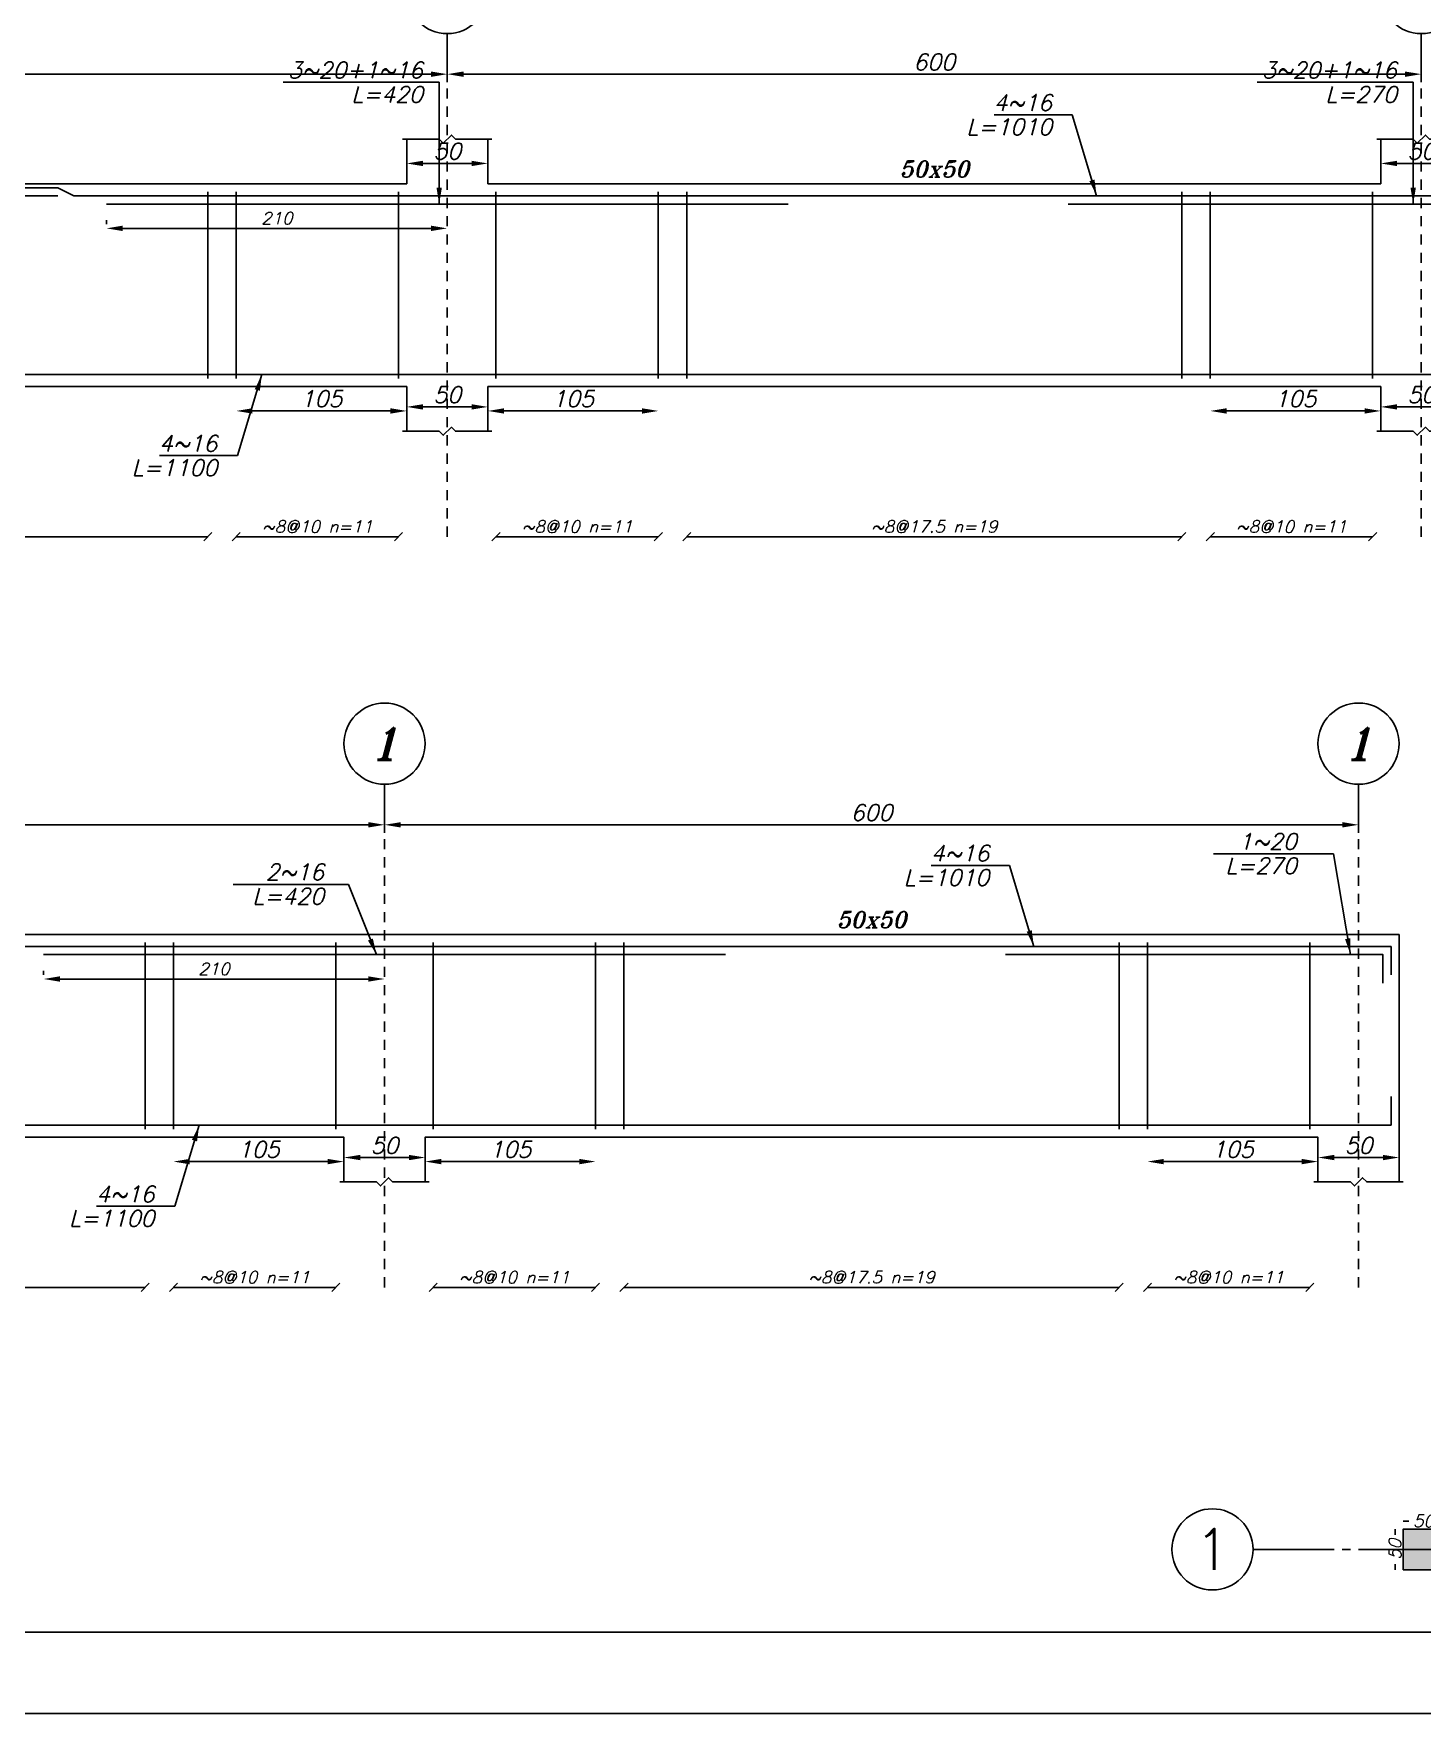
# Model space of a CAD drawing. Extents: x 0 to 308, y -92 to 22.
# Drawn here: x 189.78 to 206.89, y -20.9 to -0.2 of the extents above; entities that cross this region are included whole.
import ezdxf
from ezdxf.enums import TextEntityAlignment as Align

# ---------------------------------------------------------------- set-up
doc = ezdxf.new("R2010")
doc.units = 0
doc.header["$MEASUREMENT"] = 0
doc.header["$PDMODE"] = 33
doc.header["$PDSIZE"] = 0.3
doc.linetypes.add('HIDDEN2', pattern=[0.1875, 0.125, -0.0625])
doc.linetypes.add('SAZE_Axis1', pattern=[1.2, 1, -0.1, 0, -0.1])
doc.layers.add('SAZE_DRAWINGS', color=7, linetype='Continuous')
doc.styles.add('SAZE_STYLE', font='romansp.shx', dxfattribs={"oblique": 15})
doc.styles.add('SAZE_STYLE1', font='romant.shx', dxfattribs={"oblique": 15})
doc.dimstyles.new('SAZE_DIM_STYLE', dxfattribs={"dimtxt": 0.2, "dimasz": 0.2, "dimexe": 0.1, "dimexo": 0.05, "dimgap": 0.05, "dimtad": 0, "dimzin": 0, "dimdsep": 46, "dimtxsty": 'SAZE_STYLE', "dimcen": 0.09, "dimclrd": 2, "dimclre": 2, "dimclrt": 3, "dimadec": 0, "dimazin": 0, "dimtfac": 1, "dimtdec": 4, "dimtix": 1, "dimtmove": 1, "dimatfit": 3, "dimfxl": 1, "dimtolj": 1, "dimtzin": 0, "dimarcsym": 0})

# ---------------------------------------------------------------- blocks, each defined once
blk = doc.blocks.new('*D121')
at = {"layer": 'Defpoints', "color": 0, "transparency": 16777216}
for p in [(194.378, -1.505), (195.378, -1.505), (195.378, -1.805)]:
    blk.add_point(p, dxfattribs=at)
at = {"layer": 'SAZE_DRAWINGS', "color": 2, "lineweight": -2, "transparency": 16777216}
blk.add_line((194.578, -1.805), (195.178, -1.805), dxfattribs=at)
at = {"layer": 'SAZE_DRAWINGS', "color": 2, "transparency": 16777216}
for points in [[(194.578, -1.772), (194.578, -1.838), (194.378, -1.805)], [(195.178, -1.772), (195.178, -1.838), (195.378, -1.805)]]:
    blk.add_solid(points, dxfattribs=at)
at = {"layer": 'SAZE_DRAWINGS', "color": 3, "transparency": 16777216, "insert": (194.878, -1.655), "char_height": 0.2, "attachment_point": 5, "style": 'SAZE_STYLE'}
blk.add_mtext('\\A1;50', dxfattribs=at)
blk = doc.blocks.new('*D122')
at = {"layer": 'Defpoints', "color": 0, "transparency": 16777216}
for p in [(195.378, -4.805), (194.378, -5.105), (195.378, -5.105)]:
    blk.add_point(p, dxfattribs=at)
at = {"layer": 'SAZE_DRAWINGS', "color": 2, "lineweight": -2, "transparency": 16777216}
blk.add_line((194.578, -4.805), (195.178, -4.805), dxfattribs=at)
at = {"layer": 'SAZE_DRAWINGS', "color": 2, "transparency": 16777216}
for points in [[(194.578, -4.772), (194.578, -4.838), (194.378, -4.805)], [(195.178, -4.772), (195.178, -4.838), (195.378, -4.805)]]:
    blk.add_solid(points, dxfattribs=at)
at = {"layer": 'SAZE_DRAWINGS', "color": 3, "transparency": 16777216, "insert": (194.878, -4.655), "char_height": 0.2, "attachment_point": 5, "style": 'SAZE_STYLE'}
blk.add_mtext('\\A1;50', dxfattribs=at)
blk = doc.blocks.new('*D123')
at = {"layer": 'Defpoints', "color": 0, "transparency": 16777216}
for p in [(206.378, -1.505), (207.378, -1.505), (207.378, -1.805)]:
    blk.add_point(p, dxfattribs=at)
at = {"layer": 'SAZE_DRAWINGS', "color": 2, "lineweight": -2, "transparency": 16777216}
blk.add_line((206.578, -1.805), (207.178, -1.805), dxfattribs=at)
at = {"layer": 'SAZE_DRAWINGS', "color": 2, "transparency": 16777216}
for points in [[(206.578, -1.772), (206.578, -1.838), (206.378, -1.805)], [(207.178, -1.772), (207.178, -1.838), (207.378, -1.805)]]:
    blk.add_solid(points, dxfattribs=at)
at = {"layer": 'SAZE_DRAWINGS', "color": 3, "transparency": 16777216, "insert": (206.878, -1.655), "char_height": 0.2, "attachment_point": 5, "style": 'SAZE_STYLE'}
blk.add_mtext('\\A1;50', dxfattribs=at)
blk = doc.blocks.new('*D124')
at = {"layer": 'Defpoints', "color": 0, "transparency": 16777216}
for p in [(207.378, -4.805), (206.378, -5.105), (207.378, -5.105)]:
    blk.add_point(p, dxfattribs=at)
at = {"layer": 'SAZE_DRAWINGS', "color": 2, "lineweight": -2, "transparency": 16777216}
blk.add_line((206.578, -4.805), (207.178, -4.805), dxfattribs=at)
at = {"layer": 'SAZE_DRAWINGS', "color": 2, "transparency": 16777216}
for points in [[(206.578, -4.772), (206.578, -4.838), (206.378, -4.805)], [(207.178, -4.772), (207.178, -4.838), (207.378, -4.805)]]:
    blk.add_solid(points, dxfattribs=at)
at = {"layer": 'SAZE_DRAWINGS', "color": 3, "transparency": 16777216, "insert": (206.878, -4.655), "char_height": 0.2, "attachment_point": 5, "style": 'SAZE_STYLE'}
blk.add_mtext('\\A1;50', dxfattribs=at)
blk = doc.blocks.new('*D126')
at = {"layer": 'Defpoints', "color": 0, "transparency": 16777216}
for p in [(182.878, -0.205), (194.878, -0.205), (194.878, -0.705)]:
    blk.add_point(p, dxfattribs=at)
at = {"layer": 'SAZE_DRAWINGS', "color": 2, "lineweight": -2, "transparency": 16777216}
for p, q in [((182.878, -0.255), (182.878, -0.805)), ((194.878, -0.255), (194.878, -0.805)), ((183.078, -0.705), (194.678, -0.705))]:
    blk.add_line(p, q, dxfattribs=at)
at = {"layer": 'SAZE_DRAWINGS', "color": 2, "transparency": 16777216}
for points in [[(183.078, -0.672), (183.078, -0.738), (182.878, -0.705)], [(194.678, -0.672), (194.678, -0.738), (194.878, -0.705)]]:
    blk.add_solid(points, dxfattribs=at)
at = {"layer": 'SAZE_DRAWINGS', "color": 3, "transparency": 16777216, "insert": (188.878, -0.555), "char_height": 0.2, "attachment_point": 5, "style": 'SAZE_STYLE'}
blk.add_mtext('\\A1;600', dxfattribs=at)
blk = doc.blocks.new('*D127')
at = {"layer": 'Defpoints', "color": 0, "transparency": 16777216}
for p in [(194.878, -0.205), (206.878, -0.205), (206.878, -0.705)]:
    blk.add_point(p, dxfattribs=at)
at = {"layer": 'SAZE_DRAWINGS', "color": 2, "lineweight": -2, "transparency": 16777216}
for p, q in [((194.878, -0.255), (194.878, -0.805)), ((206.878, -0.255), (206.878, -0.805)), ((195.078, -0.705), (206.678, -0.705))]:
    blk.add_line(p, q, dxfattribs=at)
at = {"layer": 'SAZE_DRAWINGS', "color": 2, "transparency": 16777216}
for points in [[(195.078, -0.672), (195.078, -0.738), (194.878, -0.705)], [(206.678, -0.672), (206.678, -0.738), (206.878, -0.705)]]:
    blk.add_solid(points, dxfattribs=at)
at = {"layer": 'SAZE_DRAWINGS', "color": 3, "transparency": 16777216, "insert": (200.878, -0.555), "char_height": 0.2, "attachment_point": 5, "style": 'SAZE_STYLE'}
blk.add_mtext('\\A1;600', dxfattribs=at)
blk = doc.blocks.new('*D129')
at = {"layer": 'Defpoints', "color": 0, "transparency": 16777216}
for p in [(190.678, -2.605), (194.878, -2.605), (194.878, -2.605)]:
    blk.add_point(p, dxfattribs=at)
at = {"layer": 'SAZE_DRAWINGS', "color": 2, "lineweight": -2, "transparency": 16777216}
for p, q in [((190.678, -2.555), (190.678, -2.505)), ((190.878, -2.605), (194.678, -2.605)), ((194.878, -2.555), (194.878, -2.505))]:
    blk.add_line(p, q, dxfattribs=at)
at = {"layer": 'SAZE_DRAWINGS', "color": 2, "transparency": 16777216}
for points in [[(190.878, -2.572), (190.878, -2.638), (190.678, -2.605)], [(194.678, -2.572), (194.678, -2.638), (194.878, -2.605)]]:
    blk.add_solid(points, dxfattribs=at)
at = {"layer": 'SAZE_DRAWINGS', "color": 3, "transparency": 16777216, "insert": (192.778, -2.48), "char_height": 0.15, "attachment_point": 5, "style": 'SAZE_STYLE'}
blk.add_mtext('\\A1;210', dxfattribs=at)
blk = doc.blocks.new('*D133')
at = {"layer": 'Defpoints', "color": 0, "transparency": 16777216}
for p in [(192.278, -4.855), (194.378, -4.855), (194.378, -4.855)]:
    blk.add_point(p, dxfattribs=at)
at = {"layer": 'SAZE_DRAWINGS', "color": 2, "lineweight": -2, "transparency": 16777216}
blk.add_line((192.478, -4.855), (194.178, -4.855), dxfattribs=at)
at = {"layer": 'SAZE_DRAWINGS', "color": 2, "transparency": 16777216}
for points in [[(192.478, -4.822), (192.478, -4.888), (192.278, -4.855)], [(194.178, -4.822), (194.178, -4.888), (194.378, -4.855)]]:
    blk.add_solid(points, dxfattribs=at)
at = {"layer": 'SAZE_DRAWINGS', "color": 3, "transparency": 16777216, "insert": (193.328, -4.705), "char_height": 0.2, "attachment_point": 5, "style": 'SAZE_STYLE'}
blk.add_mtext('\\A1;105', dxfattribs=at)
blk = doc.blocks.new('*D134')
at = {"layer": 'Defpoints', "color": 0, "transparency": 16777216}
for p in [(195.378, -4.855), (197.478, -4.855), (197.478, -4.855)]:
    blk.add_point(p, dxfattribs=at)
at = {"layer": 'SAZE_DRAWINGS', "color": 2, "lineweight": -2, "transparency": 16777216}
blk.add_line((195.578, -4.855), (197.278, -4.855), dxfattribs=at)
at = {"layer": 'SAZE_DRAWINGS', "color": 2, "transparency": 16777216}
for points in [[(195.578, -4.822), (195.578, -4.888), (195.378, -4.855)], [(197.278, -4.822), (197.278, -4.888), (197.478, -4.855)]]:
    blk.add_solid(points, dxfattribs=at)
at = {"layer": 'SAZE_DRAWINGS', "color": 3, "transparency": 16777216, "insert": (196.428, -4.705), "char_height": 0.2, "attachment_point": 5, "style": 'SAZE_STYLE'}
blk.add_mtext('\\A1;105', dxfattribs=at)
blk = doc.blocks.new('*D135')
at = {"layer": 'Defpoints', "color": 0, "transparency": 16777216}
for p in [(204.278, -4.855), (206.378, -4.855), (206.378, -4.855)]:
    blk.add_point(p, dxfattribs=at)
at = {"layer": 'SAZE_DRAWINGS', "color": 2, "lineweight": -2, "transparency": 16777216}
blk.add_line((204.478, -4.855), (206.178, -4.855), dxfattribs=at)
at = {"layer": 'SAZE_DRAWINGS', "color": 2, "transparency": 16777216}
for points in [[(204.478, -4.822), (204.478, -4.888), (204.278, -4.855)], [(206.178, -4.822), (206.178, -4.888), (206.378, -4.855)]]:
    blk.add_solid(points, dxfattribs=at)
at = {"layer": 'SAZE_DRAWINGS', "color": 3, "transparency": 16777216, "insert": (205.328, -4.705), "char_height": 0.2, "attachment_point": 5, "style": 'SAZE_STYLE'}
blk.add_mtext('\\A1;105', dxfattribs=at)
blk = doc.blocks.new('*D138')
at = {"layer": 'Defpoints', "color": 0, "transparency": 16777216}
for p in [(194.605, -14.055), (193.605, -14.355), (194.605, -14.355)]:
    blk.add_point(p, dxfattribs=at)
at = {"layer": 'SAZE_DRAWINGS', "color": 2, "lineweight": -2, "transparency": 16777216}
blk.add_line((193.805, -14.055), (194.405, -14.055), dxfattribs=at)
at = {"layer": 'SAZE_DRAWINGS', "color": 2, "transparency": 16777216}
for points in [[(193.805, -14.022), (193.805, -14.088), (193.605, -14.055)], [(194.405, -14.022), (194.405, -14.088), (194.605, -14.055)]]:
    blk.add_solid(points, dxfattribs=at)
at = {"layer": 'SAZE_DRAWINGS', "color": 3, "transparency": 16777216, "insert": (194.105, -13.905), "char_height": 0.2, "attachment_point": 5, "style": 'SAZE_STYLE'}
blk.add_mtext('\\A1;50', dxfattribs=at)
blk = doc.blocks.new('*D139')
at = {"layer": 'Defpoints', "color": 0, "transparency": 16777216}
for p in [(206.605, -14.055), (205.605, -14.355), (206.605, -14.355)]:
    blk.add_point(p, dxfattribs=at)
at = {"layer": 'SAZE_DRAWINGS', "color": 2, "lineweight": -2, "transparency": 16777216}
blk.add_line((205.805, -14.055), (206.405, -14.055), dxfattribs=at)
at = {"layer": 'SAZE_DRAWINGS', "color": 2, "transparency": 16777216}
for points in [[(205.805, -14.022), (205.805, -14.088), (205.605, -14.055)], [(206.405, -14.022), (206.405, -14.088), (206.605, -14.055)]]:
    blk.add_solid(points, dxfattribs=at)
at = {"layer": 'SAZE_DRAWINGS', "color": 3, "transparency": 16777216, "insert": (206.105, -13.905), "char_height": 0.2, "attachment_point": 5, "style": 'SAZE_STYLE'}
blk.add_mtext('\\A1;50', dxfattribs=at)
blk = doc.blocks.new('*D141')
at = {"layer": 'Defpoints', "color": 0, "transparency": 16777216}
for p in [(182.105, -9.455), (194.105, -9.455), (194.105, -9.955)]:
    blk.add_point(p, dxfattribs=at)
at = {"layer": 'SAZE_DRAWINGS', "color": 2, "lineweight": -2, "transparency": 16777216}
for p, q in [((182.105, -9.505), (182.105, -10.055)), ((194.105, -9.505), (194.105, -10.055)), ((182.305, -9.955), (193.905, -9.955))]:
    blk.add_line(p, q, dxfattribs=at)
at = {"layer": 'SAZE_DRAWINGS', "color": 2, "transparency": 16777216}
for points in [[(182.305, -9.922), (182.305, -9.988), (182.105, -9.955)], [(193.905, -9.922), (193.905, -9.988), (194.105, -9.955)]]:
    blk.add_solid(points, dxfattribs=at)
at = {"layer": 'SAZE_DRAWINGS', "color": 3, "transparency": 16777216, "insert": (188.105, -9.805), "char_height": 0.2, "attachment_point": 5, "style": 'SAZE_STYLE'}
blk.add_mtext('\\A1;600', dxfattribs=at)
blk = doc.blocks.new('*D142')
at = {"layer": 'Defpoints', "color": 0, "transparency": 16777216}
for p in [(194.105, -9.455), (206.105, -9.455), (206.105, -9.955)]:
    blk.add_point(p, dxfattribs=at)
at = {"layer": 'SAZE_DRAWINGS', "color": 2, "lineweight": -2, "transparency": 16777216}
for p, q in [((194.105, -9.505), (194.105, -10.055)), ((206.105, -9.505), (206.105, -10.055)), ((194.305, -9.955), (205.905, -9.955))]:
    blk.add_line(p, q, dxfattribs=at)
at = {"layer": 'SAZE_DRAWINGS', "color": 2, "transparency": 16777216}
for points in [[(194.305, -9.922), (194.305, -9.988), (194.105, -9.955)], [(205.905, -9.922), (205.905, -9.988), (206.105, -9.955)]]:
    blk.add_solid(points, dxfattribs=at)
at = {"layer": 'SAZE_DRAWINGS', "color": 3, "transparency": 16777216, "insert": (200.105, -9.805), "char_height": 0.2, "attachment_point": 5, "style": 'SAZE_STYLE'}
blk.add_mtext('\\A1;600', dxfattribs=at)
blk = doc.blocks.new('*D144')
at = {"layer": 'Defpoints', "color": 0, "transparency": 16777216}
for p in [(189.905, -11.855), (194.105, -11.855), (194.105, -11.855)]:
    blk.add_point(p, dxfattribs=at)
at = {"layer": 'SAZE_DRAWINGS', "color": 2, "lineweight": -2, "transparency": 16777216}
for p, q in [((189.905, -11.805), (189.905, -11.755)), ((194.105, -11.805), (194.105, -11.755)), ((190.105, -11.855), (193.905, -11.855))]:
    blk.add_line(p, q, dxfattribs=at)
at = {"layer": 'SAZE_DRAWINGS', "color": 2, "transparency": 16777216}
for points in [[(190.105, -11.822), (190.105, -11.888), (189.905, -11.855)], [(193.905, -11.822), (193.905, -11.888), (194.105, -11.855)]]:
    blk.add_solid(points, dxfattribs=at)
at = {"layer": 'SAZE_DRAWINGS', "color": 3, "transparency": 16777216, "insert": (192.005, -11.73), "char_height": 0.15, "attachment_point": 5, "style": 'SAZE_STYLE'}
blk.add_mtext('\\A1;210', dxfattribs=at)
blk = doc.blocks.new('*D148')
at = {"layer": 'Defpoints', "color": 0, "transparency": 16777216}
for p in [(191.505, -14.105), (193.605, -14.105), (193.605, -14.105)]:
    blk.add_point(p, dxfattribs=at)
at = {"layer": 'SAZE_DRAWINGS', "color": 2, "lineweight": -2, "transparency": 16777216}
blk.add_line((191.705, -14.105), (193.405, -14.105), dxfattribs=at)
at = {"layer": 'SAZE_DRAWINGS', "color": 2, "transparency": 16777216}
for points in [[(191.705, -14.072), (191.705, -14.138), (191.505, -14.105)], [(193.405, -14.072), (193.405, -14.138), (193.605, -14.105)]]:
    blk.add_solid(points, dxfattribs=at)
at = {"layer": 'SAZE_DRAWINGS', "color": 3, "transparency": 16777216, "insert": (192.555, -13.955), "char_height": 0.2, "attachment_point": 5, "style": 'SAZE_STYLE'}
blk.add_mtext('\\A1;105', dxfattribs=at)
blk = doc.blocks.new('*D149')
at = {"layer": 'Defpoints', "color": 0, "transparency": 16777216}
for p in [(194.605, -14.105), (196.705, -14.105), (196.705, -14.105)]:
    blk.add_point(p, dxfattribs=at)
at = {"layer": 'SAZE_DRAWINGS', "color": 2, "lineweight": -2, "transparency": 16777216}
blk.add_line((194.805, -14.105), (196.505, -14.105), dxfattribs=at)
at = {"layer": 'SAZE_DRAWINGS', "color": 2, "transparency": 16777216}
for points in [[(194.805, -14.072), (194.805, -14.138), (194.605, -14.105)], [(196.505, -14.072), (196.505, -14.138), (196.705, -14.105)]]:
    blk.add_solid(points, dxfattribs=at)
at = {"layer": 'SAZE_DRAWINGS', "color": 3, "transparency": 16777216, "insert": (195.655, -13.955), "char_height": 0.2, "attachment_point": 5, "style": 'SAZE_STYLE'}
blk.add_mtext('\\A1;105', dxfattribs=at)
blk = doc.blocks.new('*D150')
at = {"layer": 'Defpoints', "color": 0, "transparency": 16777216}
for p in [(203.505, -14.105), (205.605, -14.105), (205.605, -14.105)]:
    blk.add_point(p, dxfattribs=at)
at = {"layer": 'SAZE_DRAWINGS', "color": 2, "lineweight": -2, "transparency": 16777216}
blk.add_line((203.705, -14.105), (205.405, -14.105), dxfattribs=at)
at = {"layer": 'SAZE_DRAWINGS', "color": 2, "transparency": 16777216}
for points in [[(203.705, -14.072), (203.705, -14.138), (203.505, -14.105)], [(205.405, -14.072), (205.405, -14.138), (205.605, -14.105)]]:
    blk.add_solid(points, dxfattribs=at)
at = {"layer": 'SAZE_DRAWINGS', "color": 3, "transparency": 16777216, "insert": (204.555, -13.955), "char_height": 0.2, "attachment_point": 5, "style": 'SAZE_STYLE'}
blk.add_mtext('\\A1;105', dxfattribs=at)
blk = doc.blocks.new('SAZE-REC-COL')
at = {"layer": 'SAZE_DRAWINGS'}
h = blk.add_hatch(color=0, dxfattribs=at)
h.dxf.hatch_style = 1
h.paths.add_polyline_path([(-0.5, -0.5), (0.5, -0.5), (0.5, 0.5), (-0.5, 0.5)])
at = {"layer": 'SAZE_DRAWINGS', "color": 0}
blk.add_lwpolyline([(-0.5, -0.5), (0.5, -0.5), (0.5, 0.5), (-0.5, 0.5)], close=True, dxfattribs=at)
blk = doc.blocks.new('*D151')
at = {"layer": 'Defpoints', "color": 0, "transparency": 16777216}
for p in [(206.554, -18.634), (206.654, -18.634), (206.654, -19.134)]:
    blk.add_point(p, dxfattribs=at)
at = {"layer": 'SAZE_DRAWINGS', "color": 2, "lineweight": -2, "transparency": 16777216}
for p, q in [((206.554, -18.634), (206.554, -18.704)), ((206.554, -19.134), (206.554, -19.064))]:
    blk.add_line(p, q, dxfattribs=at)
at = {"layer": 'SAZE_DRAWINGS', "color": 3, "transparency": 16777216, "insert": (206.554, -18.884), "char_height": 0.15, "attachment_point": 5, "rotation": 90, "style": 'SAZE_STYLE'}
blk.add_mtext('\\A1;50', dxfattribs=at)
blk = doc.blocks.new('*D152')
at = {"layer": 'Defpoints', "color": 0, "transparency": 16777216}
for p in [(207.154, -18.534), (206.654, -18.634), (207.154, -18.634)]:
    blk.add_point(p, dxfattribs=at)
at = {"layer": 'SAZE_DRAWINGS', "color": 2, "lineweight": -2, "transparency": 16777216}
for p, q in [((206.654, -18.534), (206.724, -18.534)), ((207.154, -18.534), (207.085, -18.534))]:
    blk.add_line(p, q, dxfattribs=at)
at = {"layer": 'SAZE_DRAWINGS', "color": 3, "transparency": 16777216, "insert": (206.904, -18.534), "char_height": 0.15, "attachment_point": 5, "style": 'SAZE_STYLE'}
blk.add_mtext('\\A1;50', dxfattribs=at)

msp = doc.modelspace()

# ---------------------------------------------------------------- linework, layer by layer
at = {"layer": 'SAZE_DRAWINGS', "color": 8, "linetype": 'SAZE_Axis1'}
msp.add_line((204.8045, -18.8841), (224.9045, -18.8841), dxfattribs=at)
at = {"layer": 'SAZE_DRAWINGS', "color": 1}
msp.add_lwpolyline([(226.7566, 21.0951), (167.3566, 21.0951), (167.3566, -20.9049), (226.7566, -20.9049)], close=True, dxfattribs=at)
at = {"layer": 'SAZE_DRAWINGS', "color": 7}
msp.add_lwpolyline([(225.7566, 20.0951), (168.3566, 20.0951), (168.3566, -19.9049), (225.7566, -19.9049)], close=True, dxfattribs=at)
at = {"layer": 'SAZE_DRAWINGS', "color": 2, "linetype": 'HIDDEN2', "elevation": 0}
for points in [[(194.878, -6.4049), (194.878, -0.2049)], [(206.878, -6.4049), (206.878, -0.2049)], [(194.1047, -15.6549), (194.1047, -9.4549)], [(206.1047, -15.6549), (206.1047, -9.4549)]]:
    msp.add_lwpolyline(points, dxfattribs=at)
at = {"layer": 'SAZE_DRAWINGS', "color": 3, "linetype": 'Continuous', "elevation": 0}
for points in [[(183.378, -1.5049), (183.378, -2.0549), (194.378, -2.0549), (194.378, -1.5049)], [(195.378, -1.5049), (195.378, -2.0549), (206.378, -2.0549), (206.378, -1.5049)], [(183.378, -5.1049), (183.378, -4.5549), (194.378, -4.5549), (194.378, -5.1049)], [(195.378, -5.1049), (195.378, -4.5549), (206.378, -4.5549), (206.378, -5.1049)], [(169.6047, -11.3049), (206.6047, -11.3049)], [(206.6047, -14.3549), (206.6047, -11.3049)], [(182.6047, -14.3549), (182.6047, -13.8049), (193.6047, -13.8049), (193.6047, -14.3549)], [(194.6047, -14.3549), (194.6047, -13.8049), (205.6047, -13.8049), (205.6047, -14.3549)]]:
    msp.add_lwpolyline(points, dxfattribs=at)
at = {"layer": 'SAZE_DRAWINGS', "color": 8, "elevation": 0}
for points in [[(194.328, -1.5049), (194.778, -1.5049), (194.828, -1.5549), (194.928, -1.4549), (194.978, -1.5049), (195.428, -1.5049)], [(206.328, -1.5049), (206.778, -1.5049), (206.828, -1.5549), (206.928, -1.4549), (206.978, -1.5049), (207.428, -1.5049)], [(194.328, -5.1049), (194.778, -5.1049), (194.828, -5.1549), (194.928, -5.0549), (194.978, -5.1049), (195.428, -5.1049)], [(206.328, -5.1049), (206.778, -5.1049), (206.828, -5.1549), (206.928, -5.0549), (206.978, -5.1049), (207.428, -5.1049)], [(193.5547, -14.3549), (194.0047, -14.3549), (194.0547, -14.4049), (194.1547, -14.3049), (194.2047, -14.3549), (194.6547, -14.3549)], [(205.5547, -14.3549), (206.0047, -14.3549), (206.0547, -14.4049), (206.1547, -14.3049), (206.2047, -14.3549), (206.6547, -14.3549)]]:
    msp.add_lwpolyline(points, dxfattribs=at)
at = {"layer": 'SAZE_DRAWINGS', "color": 6, "linetype": 'Continuous', "elevation": 0}
for points in [[(170.478, -2.5549), (170.478, -2.2049), (190.078, -2.2049)], [(187.678, -2.1049), (190.078, -2.1049), (190.278, -2.2049), (207.278, -2.2049), (207.278, -2.5549)], [(190.678, -2.3049), (199.078, -2.3049)], [(202.528, -2.3049), (207.178, -2.3049), (207.178, -2.6549)], [(185.928, -4.5049), (187.828, -4.5049), (188.028, -4.4049), (207.278, -4.4049), (207.278, -4.0549)], [(186.9047, -11.3549), (189.3047, -11.3549), (189.5047, -11.4549), (206.5047, -11.4549), (206.5047, -11.8049)], [(189.9047, -11.5549), (198.3047, -11.5549)], [(201.7547, -11.5549), (206.4047, -11.5549), (206.4047, -11.9049)], [(185.1547, -13.7549), (187.0547, -13.7549), (187.2547, -13.6549), (206.5047, -13.6549), (206.5047, -13.3049)]]:
    msp.add_lwpolyline(points, dxfattribs=at)
at = {"layer": 'SAZE_DRAWINGS', "color": 4, "linetype": 'Continuous', "elevation": 0}
for points in [[(191.928, -4.4549), (191.928, -2.1549)], [(192.278, -4.4549), (192.278, -2.1549)], [(194.278, -4.4549), (194.278, -2.1549)], [(195.478, -4.4549), (195.478, -2.1549)], [(197.478, -4.4549), (197.478, -2.1549)], [(197.828, -4.4549), (197.828, -2.1549)], [(203.928, -4.4549), (203.928, -2.1549)], [(204.278, -4.4549), (204.278, -2.1549)], [(206.278, -4.4549), (206.278, -2.1549)], [(191.1547, -13.7049), (191.1547, -11.4049)], [(191.5047, -13.7049), (191.5047, -11.4049)], [(193.5047, -13.7049), (193.5047, -11.4049)], [(194.7047, -13.7049), (194.7047, -11.4049)], [(196.7047, -13.7049), (196.7047, -11.4049)], [(197.0547, -13.7049), (197.0547, -11.4049)], [(203.1547, -13.7049), (203.1547, -11.4049)], [(203.5047, -13.7049), (203.5047, -11.4049)], [(205.5047, -13.7049), (205.5047, -11.4049)]]:
    msp.add_lwpolyline(points, dxfattribs=at)
at = {"layer": 'SAZE_DRAWINGS', "color": 1, "elevation": 0}
for points in [[(185.828, -6.4049), (191.928, -6.4049)], [(191.878, -6.4549), (191.978, -6.3549)], [(192.228, -6.4549), (192.328, -6.3549)], [(192.278, -6.4049), (194.278, -6.4049)], [(194.228, -6.4549), (194.328, -6.3549)], [(195.428, -6.4549), (195.528, -6.3549)], [(195.478, -6.4049), (197.478, -6.4049)], [(197.428, -6.4549), (197.528, -6.3549)], [(197.778, -6.4549), (197.878, -6.3549)], [(197.828, -6.4049), (203.928, -6.4049)], [(203.878, -6.4549), (203.978, -6.3549)], [(204.228, -6.4549), (204.328, -6.3549)], [(204.278, -6.4049), (206.278, -6.4049)], [(206.228, -6.4549), (206.328, -6.3549)], [(185.0547, -15.6549), (191.1547, -15.6549)], [(191.1047, -15.7049), (191.2047, -15.6049)], [(191.4547, -15.7049), (191.5547, -15.6049)], [(191.5047, -15.6549), (193.5047, -15.6549)], [(193.4547, -15.7049), (193.5547, -15.6049)], [(194.6547, -15.7049), (194.7547, -15.6049)], [(194.7047, -15.6549), (196.7047, -15.6549)], [(196.6547, -15.7049), (196.7547, -15.6049)], [(197.0047, -15.7049), (197.1047, -15.6049)], [(197.0547, -15.6549), (203.1547, -15.6549)], [(203.1047, -15.7049), (203.2047, -15.6049)], [(203.4547, -15.7049), (203.5547, -15.6049)], [(203.5047, -15.6549), (205.5047, -15.6549)], [(205.4547, -15.7049), (205.5547, -15.6049)]]:
    msp.add_lwpolyline(points, dxfattribs=at)
at = {"layer": 'SAZE_DRAWINGS', "color": 2}
msp.add_circle((204.3045, -18.8841), 0.5, dxfattribs=at)
for centre in [(194.878, 0.2951, 0), (206.878, 0.2951, 0), (194.1047, -8.9549, 0), (206.1047, -8.9549, 0)]:
    msp.add_ellipse(centre, major_axis=(0.5, 0), ratio=1, dxfattribs=at)

# ---------------------------------------------------------------- block references
at = {"layer": 'SAZE_DRAWINGS', "color": 8, "xscale": 0.5, "yscale": 0.5, "zscale": 0.5, "rotation": 90}
msp.add_blockref('SAZE-REC-COL', (206.9045, -18.8841, 0), dxfattribs=at)

# ---------------------------------------------------------------- texts
at = {"layer": 'SAZE_DRAWINGS', "color": 2, "style": 'SAZE_STYLE1', "oblique": 15}
for p in [(200.878, -1.8749, 0), (200.1047, -11.1249, 0)]:
    msp.add_text('50x50', height=0.2, dxfattribs=at).set_placement(p, align=Align.MIDDLE_CENTER)
at = {"layer": 'SAZE_DRAWINGS', "color": 3, "style": 'SAZE_STYLE', "oblique": 15}
for s, p in [('~8@10 n=11', (193.278, -6.3549, 0)), ('~8@10 n=11', (196.478, -6.3549, 0)), ('~8@17.5 n=19', (200.878, -6.3549, 0)), ('~8@10 n=11', (205.278, -6.3549, 0)), ('~8@10 n=11', (192.5047, -15.6049, 0)), ('~8@10 n=11', (195.7047, -15.6049, 0)), ('~8@17.5 n=19', (200.1047, -15.6049, 0)), ('~8@10 n=11', (204.5047, -15.6049, 0))]:
    msp.add_text(s, height=0.15, dxfattribs=at).set_placement(p, align=Align.CENTER)
at = {"layer": 'SAZE_DRAWINGS', "color": 3, "style": 'SAZE_STYLE1', "oblique": 15}
for p in [(194.1047, -8.9549, 0), (206.1047, -8.9549, 0)]:
    msp.add_text('1', height=0.4, dxfattribs=at).set_placement(p, align=Align.MIDDLE_CENTER)
at = {"layer": 'SAZE_DRAWINGS', "color": 3, "style": 'SAZE_STYLE'}
msp.add_text('1', height=0.5, dxfattribs=at).set_placement((204.3045, -18.8841), align=Align.MIDDLE_CENTER)
at = {"layer": 'SAZE_DRAWINGS', "color": 3, "char_height": 0.2, "attachment_point": 9, "style": 'SAZE_STYLE'}
for s, insert in [('\\A1;3~20+1~16', (194.578, -0.7549, 0)), ('\\A1;3~20+1~16', (206.578, -0.7549, 0)), ('\\A1;4~16', (202.328, -1.1549, 0)), ('\\A1;4~16', (192.0447, -5.3549, 0)), ('\\A1;1~20', (205.345, -10.2609)), ('\\A1;4~16', (201.5547, -10.4049, 0)), ('\\A1;2~16', (193.3595, -10.6361, 0)), ('\\A1;4~16', (191.2714, -14.6049, 0))]:
    msp.add_mtext(s, dxfattribs=dict(at, insert=insert))
at = {"layer": 'SAZE_DRAWINGS', "color": 2, "char_height": 0.2, "attachment_point": 3, "style": 'SAZE_STYLE'}
for s, insert in [('L=420', (194.578, -0.8549, 0)), ('L=270', (206.578, -0.8549, 0)), ('L=1010', (202.328, -1.2549, 0)), ('L=1100', (192.0447, -5.4549, 0)), ('L=1010', (201.5547, -10.5049, 0)), ('L=270', (205.345, -10.3609)), ('L=420', (193.3595, -10.7361, 0)), ('L=1100', (191.2714, -14.7049, 0))]:
    msp.add_mtext(s, dxfattribs=dict(at, insert=insert))

# ---------------------------------------------------------------- dimensions: what is measured, and where the dimension line sits
at = {"layer": 'SAZE_DRAWINGS', "color": 2}
for base, p1, p2, override, picture, middle in [((194.878, -0.7049, 0), (182.878, -0.2049, 0), (194.878, -0.2049, 0), {"dimtxt": 0.2, "dimasz": 0.2, "dimgap": 0.05, "dimtad": 1, "dimdec": 1, "dimlfac": 50, "dimrnd": 1, "dimzin": 8, "dimclrd": 2, "dimclre": 2, "dimclrt": 3}, '*D126', (188.878, -0.5549, 0)), ((206.878, -0.7049, 0), (194.878, -0.2049, 0), (206.878, -0.2049, 0), {"dimtxt": 0.2, "dimasz": 0.2, "dimgap": 0.05, "dimtad": 1, "dimdec": 1, "dimlfac": 50, "dimrnd": 1, "dimzin": 8, "dimclrd": 2, "dimclre": 2, "dimclrt": 3}, '*D127', (200.878, -0.5549, 0)), ((195.378, -1.8049, 0), (194.378, -1.5049, 0), (195.378, -1.5049, 0), {"dimtxt": 0.2, "dimasz": 0.2, "dimgap": 0.05, "dimtad": 1, "dimdec": 1, "dimlfac": 50, "dimrnd": 1, "dimzin": 8, "dimse1": 1, "dimse2": 1, "dimclrd": 2, "dimclre": 2, "dimclrt": 3}, '*D121', (194.878, -1.6549, 0)), ((207.378, -1.8049, 0), (206.378, -1.5049, 0), (207.378, -1.5049, 0), {"dimtxt": 0.2, "dimasz": 0.2, "dimgap": 0.05, "dimtad": 1, "dimdec": 1, "dimlfac": 50, "dimrnd": 1, "dimzin": 8, "dimse1": 1, "dimse2": 1, "dimclrd": 2, "dimclre": 2, "dimclrt": 3}, '*D123', (206.878, -1.6549, 0)), ((194.878, -2.6049, 0), (190.678, -2.6049, 0), (194.878, -2.6049, 0), {"dimtxt": 0.15, "dimasz": 0.2, "dimgap": 0.05, "dimtad": 1, "dimdec": 1, "dimlfac": 50, "dimrnd": 1, "dimzin": 8, "dimclrd": 2, "dimclre": 2, "dimclrt": 3}, '*D129', (192.778, -2.4799, 0)), ((195.378, -4.8049, 0), (194.378, -5.1049, 0), (195.378, -5.1049, 0), {"dimtxt": 0.2, "dimasz": 0.2, "dimgap": 0.05, "dimtad": 1, "dimdec": 1, "dimlfac": 50, "dimrnd": 1, "dimzin": 8, "dimse1": 1, "dimse2": 1, "dimclrd": 2, "dimclre": 2, "dimclrt": 3}, '*D122', (194.878, -4.6549, 0)), ((207.378, -4.8049, 0), (206.378, -5.1049, 0), (207.378, -5.1049, 0), {"dimtxt": 0.2, "dimasz": 0.2, "dimgap": 0.05, "dimtad": 1, "dimdec": 1, "dimlfac": 50, "dimrnd": 1, "dimzin": 8, "dimse1": 1, "dimse2": 1, "dimclrd": 2, "dimclre": 2, "dimclrt": 3}, '*D124', (206.878, -4.6549, 0)), ((194.378, -4.8549, 0), (192.278, -4.8549, 0), (194.378, -4.8549, 0), {"dimtxt": 0.2, "dimasz": 0.2, "dimgap": 0.05, "dimtad": 1, "dimdec": 1, "dimlfac": 50, "dimrnd": 1, "dimzin": 8, "dimse1": 1, "dimse2": 1, "dimclrd": 2, "dimclre": 2, "dimclrt": 3}, '*D133', (193.328, -4.7049, 0)), ((197.478, -4.8549, 0), (195.378, -4.8549, 0), (197.478, -4.8549, 0), {"dimtxt": 0.2, "dimasz": 0.2, "dimgap": 0.05, "dimtad": 1, "dimdec": 1, "dimlfac": 50, "dimrnd": 1, "dimzin": 8, "dimse1": 1, "dimse2": 1, "dimclrd": 2, "dimclre": 2, "dimclrt": 3}, '*D134', (196.428, -4.7049, 0)), ((206.378, -4.8549, 0), (204.278, -4.8549, 0), (206.378, -4.8549, 0), {"dimtxt": 0.2, "dimasz": 0.2, "dimgap": 0.05, "dimtad": 1, "dimdec": 1, "dimlfac": 50, "dimrnd": 1, "dimzin": 8, "dimse1": 1, "dimse2": 1, "dimclrd": 2, "dimclre": 2, "dimclrt": 3}, '*D135', (205.328, -4.7049, 0)), ((194.1047, -9.9549, 0), (182.1047, -9.4549, 0), (194.1047, -9.4549, 0), {"dimtxt": 0.2, "dimasz": 0.2, "dimgap": 0.05, "dimtad": 1, "dimdec": 1, "dimlfac": 50, "dimrnd": 1, "dimzin": 8, "dimclrd": 2, "dimclre": 2, "dimclrt": 3}, '*D141', (188.1047, -9.8049, 0)), ((206.1047, -9.9549, 0), (194.1047, -9.4549, 0), (206.1047, -9.4549, 0), {"dimtxt": 0.2, "dimasz": 0.2, "dimgap": 0.05, "dimtad": 1, "dimdec": 1, "dimlfac": 50, "dimrnd": 1, "dimzin": 8, "dimclrd": 2, "dimclre": 2, "dimclrt": 3}, '*D142', (200.1047, -9.8049, 0)), ((194.1047, -11.8549, 0), (189.9047, -11.8549, 0), (194.1047, -11.8549, 0), {"dimtxt": 0.15, "dimasz": 0.2, "dimgap": 0.05, "dimtad": 1, "dimdec": 1, "dimlfac": 50, "dimrnd": 1, "dimzin": 8, "dimclrd": 2, "dimclre": 2, "dimclrt": 3}, '*D144', (192.0047, -11.7299, 0)), ((193.6047, -14.1049, 0), (191.5047, -14.1049, 0), (193.6047, -14.1049, 0), {"dimtxt": 0.2, "dimasz": 0.2, "dimgap": 0.05, "dimtad": 1, "dimdec": 1, "dimlfac": 50, "dimrnd": 1, "dimzin": 8, "dimse1": 1, "dimse2": 1, "dimclrd": 2, "dimclre": 2, "dimclrt": 3}, '*D148', (192.5547, -13.9549, 0)), ((194.6047, -14.0549, 0), (193.6047, -14.3549, 0), (194.6047, -14.3549, 0), {"dimtxt": 0.2, "dimasz": 0.2, "dimgap": 0.05, "dimtad": 1, "dimdec": 1, "dimlfac": 50, "dimrnd": 1, "dimzin": 8, "dimse1": 1, "dimse2": 1, "dimclrd": 2, "dimclre": 2, "dimclrt": 3}, '*D138', (194.1047, -13.9049, 0)), ((196.7047, -14.1049, 0), (194.6047, -14.1049, 0), (196.7047, -14.1049, 0), {"dimtxt": 0.2, "dimasz": 0.2, "dimgap": 0.05, "dimtad": 1, "dimdec": 1, "dimlfac": 50, "dimrnd": 1, "dimzin": 8, "dimse1": 1, "dimse2": 1, "dimclrd": 2, "dimclre": 2, "dimclrt": 3}, '*D149', (195.6547, -13.9549, 0)), ((205.6047, -14.1049, 0), (203.5047, -14.1049, 0), (205.6047, -14.1049, 0), {"dimtxt": 0.2, "dimasz": 0.2, "dimgap": 0.05, "dimtad": 1, "dimdec": 1, "dimlfac": 50, "dimrnd": 1, "dimzin": 8, "dimse1": 1, "dimse2": 1, "dimclrd": 2, "dimclre": 2, "dimclrt": 3}, '*D150', (204.5547, -13.9549, 0)), ((206.6047, -14.0549, 0), (205.6047, -14.3549, 0), (206.6047, -14.3549, 0), {"dimtxt": 0.2, "dimasz": 0.2, "dimgap": 0.05, "dimtad": 1, "dimdec": 1, "dimlfac": 50, "dimrnd": 1, "dimzin": 8, "dimse1": 1, "dimse2": 1, "dimclrd": 2, "dimclre": 2, "dimclrt": 3}, '*D139', (206.1047, -13.9049, 0))]:
    dim = msp.add_linear_dim(base=base, p1=p1, p2=p2, dimstyle='SAZE_DIM_STYLE', override=override, dxfattribs=at)
    dim.commit()
    dim.dimension.update_dxf_attribs({"geometry": picture, "text_midpoint": middle})
at = {"layer": 'SAZE_DRAWINGS', "color": 3}
dim = msp.add_linear_dim(base=(207.1545, -18.5341, 0), p1=(206.6545, -18.6341, 0), p2=(207.1545, -18.6341, 0), dimstyle='SAZE_DIM_STYLE', override={"dimtxt": 0.15, "dimasz": 0, "dimexe": 0.05, "dimgap": 0.05, "dimdec": 1, "dimlfac": 100, "dimrnd": 1, "dimzin": 8, "dimse1": 1, "dimse2": 1, "dimclrd": 2, "dimclre": 2, "dimclrt": 3}, dxfattribs=at)
dim.commit()
dim.dimension.update_dxf_attribs({"geometry": '*D152', "text_midpoint": (206.9045, -18.5341, 0)})
dim = msp.add_linear_dim(base=(206.5545, -18.6341, 0), p1=(206.6545, -19.1341, 0), p2=(206.6545, -18.6341, 0), angle=90, dimstyle='SAZE_DIM_STYLE', override={"dimtxt": 0.15, "dimasz": 0, "dimexe": 0.05, "dimgap": 0.05, "dimdec": 1, "dimlfac": 100, "dimrnd": 1, "dimzin": 8, "dimse1": 1, "dimse2": 1, "dimclrd": 2, "dimclre": 2, "dimclrt": 3}, dxfattribs=at)
dim.commit()
dim.dimension.update_dxf_attribs({"geometry": '*D151', "text_midpoint": (206.5545, -18.8841, 0)})

# ---------------------------------------------------------------- leaders
at = {"layer": 'SAZE_DRAWINGS', "color": 2, "annotation_type": 0, "has_hookline": 1, "hookline_direction": 1}
for points, text_width in [([(194.778, -2.3049, 0), (194.778, -0.8049, 0), (194.628, -0.8049, 0)], 1.7214), ([(206.778, -2.3049, 0), (206.778, -0.8049, 0), (206.628, -0.8049, 0)], 1.7214), ([(202.878, -2.2049, 0), (202.578, -1.2049, 0), (202.378, -1.2049, 0)], 0.7138), ([(192.5947, -4.4049, 0), (192.2947, -5.4049, 0), (192.0947, -5.4049, 0)], 0.7138), ([(206.0047, -11.5549, 0), (205.7946, -10.3109, 0), (205.0259, -10.3109, 0)], 0.6571), ([(202.1047, -11.4549, 0), (201.8047, -10.4549, 0), (201.6047, -10.4549, 0)], 0.7138), ([(194.0047, -11.5549, 0), (193.6613, -10.6902, 0), (193.0227, -10.6916, 0)], 0.7316), ([(191.8214, -13.6549, 0), (191.5214, -14.6549, 0), (191.3214, -14.6549, 0)], 0.7138)]:
    msp.add_leader(points, dimstyle='SAZE_DIM_STYLE', override={"dimasz": 0.2, "dimgap": 0.05, "dimtad": 1, "dimclrd": 2}, dxfattribs=dict(at, text_width=text_width))

doc.saveas('drawing.dxf')
